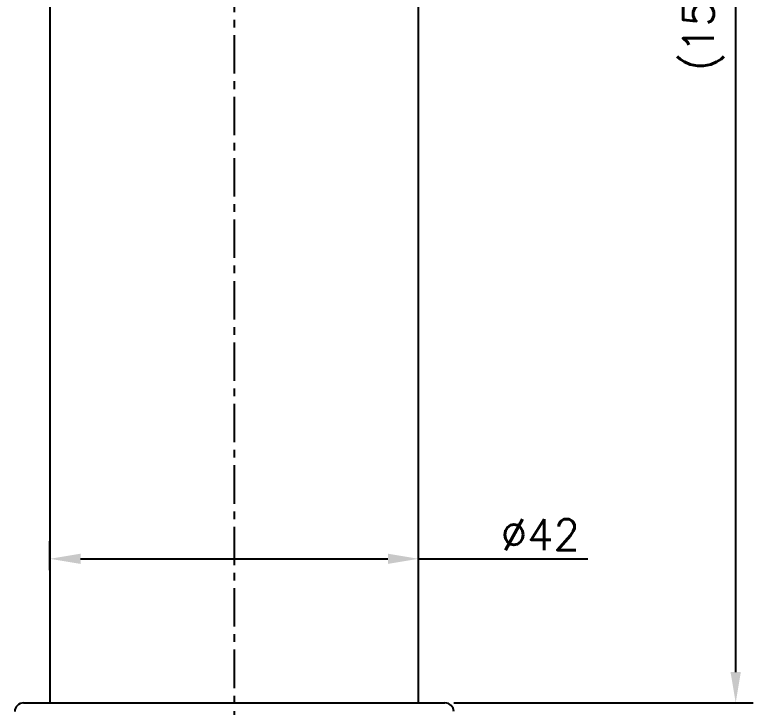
# Model space of a CAD drawing. Extents: x -4009 to -3415, y -5222 to -4802.
# Drawn here: x -3611.9 to -3527.8, y -5046.4 to -4967.5 of the extents above; entities that cross this region are included whole.
import ezdxf

# ---------------------------------------------------------------- set-up
doc = ezdxf.new("R2010")
doc.units = 0
doc.header["$LTSCALE"] = 7
doc.linetypes.add('CENTER', pattern=[2, 1.25, -0.25, 0.25, -0.25])
doc.layers.get('0').update_dxf_attribs({"color": 2, "linetype": 'CONTINUOUS'})
doc.layers.get('Defpoints').update_dxf_attribs({"linetype": 'CONTINUOUS'})
doc.layers.add('CL', color=1, linetype='CENTER')
doc.layers.add('DWG', color=7, linetype='CONTINUOUS')
doc.styles.add('DD', font='romans', dxfattribs={"bigfont": 'GHS.shx'})
doc.dimstyles.new('DWJ', dxfattribs={"dimscale": 0, "dimtxt": 3.5, "dimasz": 3.5, "dimexe": 2, "dimexo": 1, "dimgap": 1, "dimtad": 1, "dimdec": 4, "dimdsep": 46, "dimtxsty": 'DD', "dimcen": 3, "dimclrd": 2, "dimclre": 2, "dimclrt": 2, "dimadec": 3, "dimazin": 2, "dimtfac": 1, "dimtdec": 4, "dimtmove": 0, "dimatfit": 3, "dimfxl": 1, "dimtvp": 1, "dimtolj": 1, "dimtzin": 0, "dimlwd": -1, "dimlwe": -1, "dimarcsym": 0})

# ---------------------------------------------------------------- blocks, each defined once
blk = doc.blocks.new('*U1')
at = {"layer": 'CL', "color": 0, "ltscale": 0.5, "transparency": 16777216}
blk.add_line((0, 100.311), (0, -70.927), dxfattribs=at)
blk = doc.blocks.new('*D5')
at = {"layer": 'Defpoints', "color": 0, "transparency": 16777216}
for p in [(-3570.339, -4888.796), (-3529.815, -4888.796), (-3562.935, -5045.941)]:
    blk.add_point(p, dxfattribs=at)
at = {"layer": 'DWG', "color": 2, "transparency": 16777216}
for p, q in [((-3569.339, -4888.796), (-3527.815, -4888.796)), ((-3529.815, -5042.441), (-3529.815, -4892.296)), ((-3561.935, -5045.941), (-3527.815, -5045.941))]:
    blk.add_line(p, q, dxfattribs=at)
for points in [[(-3530.399, -4892.296), (-3529.232, -4892.296), (-3529.815, -4888.796)], [(-3530.399, -5042.441), (-3529.232, -5042.441), (-3529.815, -5045.941)]]:
    blk.add_solid(points, dxfattribs=at)
at = {"layer": 'DWG', "color": 2, "transparency": 16777216, "insert": (-3533.482, -4967.369), "char_height": 3.5, "attachment_point": 5, "rotation": 90, "style": 'DD'}
blk.add_mtext('\\A1;(157)', dxfattribs=at)
blk = doc.blocks.new('*D11')
at = {"layer": 'Defpoints', "color": 0, "transparency": 16777216}
for p in [(-3565.935, -5029.531), (-3607.935, -5031.828), (-3565.935, -5031.828)]:
    blk.add_point(p, dxfattribs=at)
at = {"layer": 'DWG', "color": 2, "transparency": 16777216}
for p, q in [((-3607.935, -5030.828), (-3607.935, -5027.531)), ((-3565.935, -5030.828), (-3565.935, -5027.531)), ((-3604.435, -5029.531), (-3569.435, -5029.531)), ((-3565.935, -5029.531), (-3546.657, -5029.531))]:
    blk.add_line(p, q, dxfattribs=at)
for points in [[(-3604.435, -5028.948), (-3604.435, -5030.115), (-3607.935, -5029.531)], [(-3569.435, -5028.948), (-3569.435, -5030.115), (-3565.935, -5029.531)]]:
    blk.add_solid(points, dxfattribs=at)
at = {"layer": 'DWG', "color": 2, "transparency": 16777216, "insert": (-3552.073, -5026.781), "char_height": 3.5, "attachment_point": 5, "style": 'DD'}
blk.add_mtext('\\A1;%%C42', dxfattribs=at)

msp = doc.modelspace()

# ---------------------------------------------------------------- linework, layer by layer
at = {"color": 7, "linetype": 'Continuous'}
for p, q in [((-3607.935, -4926.4409), (-3607.935, -5045.9409)), ((-3565.935, -5045.9409), (-3565.935, -4926.4409)), ((-3610.935, -5045.9409), (-3562.935, -5045.9409))]:
    msp.add_line(p, q, dxfattribs=at)
for centre, start, end in [((-3610.935, -5046.9409), 90, 180), ((-3562.935, -5046.9409), 0, 90)]:
    msp.add_arc(centre, 1, start, end, dxfattribs=at)

# ---------------------------------------------------------------- block references
at = {"layer": 'CL', "ltscale": 0.5}
msp.add_blockref('*U1', (-3586.935, -4986.1909), dxfattribs=at)

# ---------------------------------------------------------------- dimensions: what is measured, and where the dimension line sits
at = {"layer": 'DWG'}
dim = msp.add_linear_dim(base=(-3529.81519, -4888.79612), p1=(-3562.935, -5045.9409), p2=(-3570.33865, -4888.79612), angle=90, text='(157)', dimstyle='DWJ', override={"dimscale": 1}, dxfattribs=at)
dim.commit()
dim.dimension.update_dxf_attribs({"geometry": '*D5', "text_midpoint": (-3533.48186, -4967.36851)})
dim = msp.add_linear_dim(base=(-3565.935, -5029.53138), p1=(-3607.935, -5031.82826), p2=(-3565.935, -5031.82826), text='%%C<>', dimstyle='DWJ', override={"dimscale": 1}, dxfattribs=at)
dim.commit()
dim.dimension.update_dxf_attribs({"geometry": '*D11', "text_midpoint": (-3552.0733, -5029.53138), "dimtype": 128})

doc.saveas('drawing.dxf')
